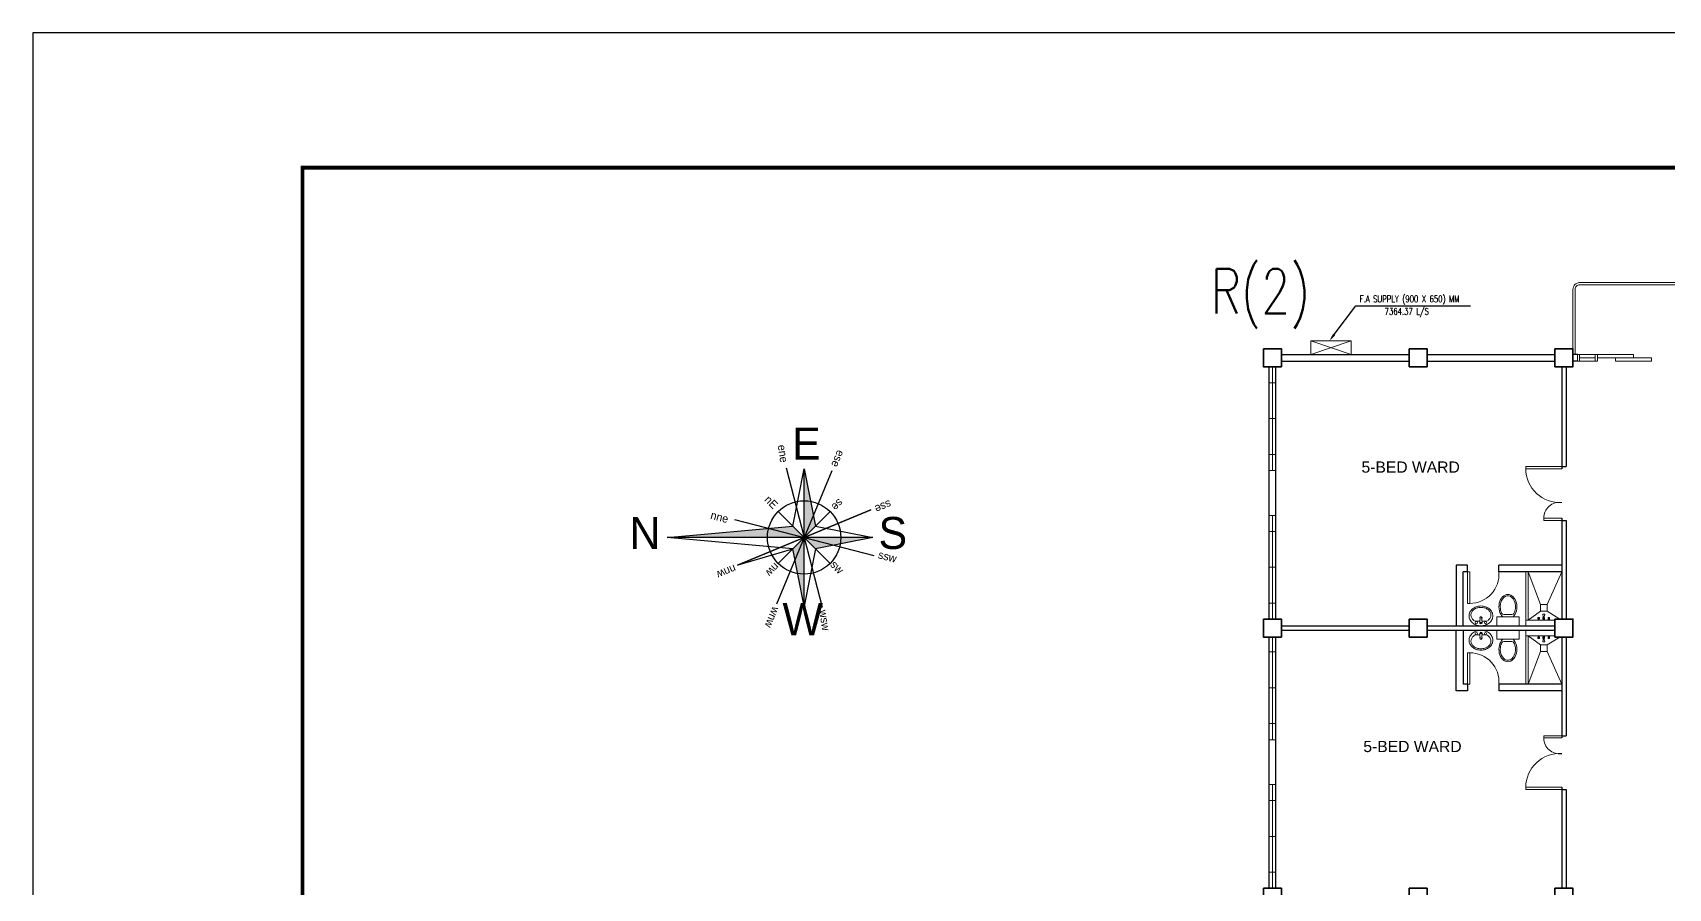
# Model space of a CAD drawing. Header units: millimetres. Extents: x -116 to 421, y 1 to 342.
# Drawn here: x 202.03 to 238.5, y 137.91 to 156.98 of the extents above; entities that cross this region are included whole.
import ezdxf
from ezdxf import colors
from ezdxf.entities.mleader import LeaderData, LeaderLine
from ezdxf.math import Vec2, Vec3

# ---------------------------------------------------------------- set-up
doc = ezdxf.new("R2010")
doc.units = ezdxf.units.MM
doc.header["$MEASUREMENT"] = 0
doc.layers.add('ahu line', color=7, linetype='Continuous', lineweight=20)
for name, color, linetype in [('ducting label', 7, 'Continuous'), ('label', 7, 'Continuous'), ('PATHS', 7, 'Continuous'), ('template', 7, 'Continuous')]:
    doc.layers.add(name, color=color, linetype=linetype)
doc.styles.add('Arch-Dim', font='simplex.shx', dxfattribs={"width": 0.75})
doc.styles.get("Standard").update_dxf_attribs({"font": 'arial.ttf'})
doc.styles.add('SWISSLT175', font='swissl.ttf', dxfattribs={"height": 0.175})

# ---------------------------------------------------------------- blocks, each defined once
blk = doc.blocks.new('A$C4B4E3A78')
at = {"layer": 'PATHS'}
h = blk.add_hatch(color=7, dxfattribs=at)
h.paths.add_polyline_path([(0, 0.334, -0.044061), (0.059, 0.329), (0, 0.626)])
h.paths.add_polyline_path([(0, 0), (0.103, 0.103), (0.059, 0.329, 0.044061), (0, 0.334)])
h.paths.add_polyline_path([(0.334, 0, -0.044061), (0.329, -0.059), (0.626, 0)])
h.paths.add_polyline_path([(0, 0), (0.103, -0.103), (0.329, -0.059, 0.044061), (0.334, 0)])
h.paths.add_polyline_path([(0, -0.334, -0.044061), (-0.059, -0.329), (0, -0.626)])
h.paths.add_polyline_path([(0, 0), (-0.103, -0.103), (-0.059, -0.329, 0.044061), (0, -0.334)])
h.paths.add_polyline_path([(-0.334, 0, -0.063049), (-0.324, 0.083), (-1.249, 0)])
h.paths.add_polyline_path([(-0.324, 0.083, 0.063049), (-0.334, 0), (0, 0), (-0.103, 0.103)])
at = {"layer": 'PATHS', "color": 7}
for p, q in [((0.251, 0.606), (-0.251, -0.606)), ((-0.165, 0.635), (0.165, -0.635)), ((-0.103, 0.103), (0, 0.626)), ((0, -0.626), (0, 0.626)), ((0, 0.626), (0.103, 0.103)), ((-0.635, 0.165), (0.635, -0.165)), ((0.606, 0.251), (-0.606, -0.251)), ((-0.606, -0.251), (0.606, 0.251)), ((0, 0), (-0.236, 0.236)), ((0, 0), (0.236, 0.236)), ((-1.249, 0), (-0.103, 0.103)), ((0.103, 0.103), (0.626, 0)), ((0.626, 0), (-1.249, 0)), ((-0.103, -0.103), (-1.249, 0)), ((-0.6, -0.249), (-0.103, -0.103)), ((0, 0), (-0.236, -0.236)), ((0, -0.626), (-0.103, -0.103)), ((0, 0), (0.236, -0.236)), ((0.103, -0.103), (0, -0.626)), ((0.626, 0), (0.103, -0.103))]:
    blk.add_line(p, q, dxfattribs=at)
blk.add_circle((0, 0), 0.334, dxfattribs=at)
at = {"layer": 'PATHS', "color": 7, "char_height": 0.2916, "width": 0.60625, "attachment_point": 1}
for s, insert in [('{\\fAlgerian|b0|i0|c0|p82;E}', (-0.11, 1.001)), ('{\\fAlgerian|b0|i0|c0|p82;N}', (-1.591, 0.187)), ('{\\fAlgerian|b0|i0|c0|p82;S}', (0.678, 0.187)), ('{\\fAlgerian|b0|i0|c0|p82;W}', (-0.197, -0.598))]:
    blk.add_mtext(s, dxfattribs=dict(at, insert=insert))
at = {"layer": 'PATHS', "color": 7, "char_height": 0.0729, "width": 0.15156}
for s, insert, attachment_point, rotation in [('{\\fAlgerian|b0|i0|c0|p82;ene}', (-0.242, 0.839), 7, 278.5552), ('{\\fAlgerian|b0|i0|c0|p82;ese}', (0.372, 0.775), 1, 247.5), ('{\\fAlgerian|b0|i0|c0|p82;nE}', (-0.315, 0.39), 1, 315), ('{\\fAlgerian|b0|i0|c0|p82;se}', (0.367, 0.307), 1, 225), ('{\\fAlgerian|b0|i0|c0|p82;sse}', (0.804, 0.276), 1, 202.5), ('{\\fAlgerian|b0|i0|c0|p82;nne}', (-0.84, 0.242), 1, 345.4238), ('{\\fAlgerian|b0|i0|c0|p82;ssw}', (0.687, -0.117), 1, 345.4238), ('{\\fAlgerian|b0|i0|c0|p82;nnw}', (-0.611, -0.311), 1, 202.5), ('{\\fAlgerian|b0|i0|c0|p82;nw}', (-0.217, -0.276), 1, 225), ('{\\fAlgerian|b0|i0|c0|p82;sw}', (0.284, -0.202), 1, 315), ('{\\fAlgerian|b0|i0|c0|p82;wnw}', (-0.219, -0.651), 1, 247.5), ('{\\fAlgerian|b0|i0|c0|p82;wsw}', (0.136, -0.665), 7, 278.5552)]:
    blk.add_mtext(s, dxfattribs=dict(at, insert=insert, attachment_point=attachment_point, rotation=rotation))

msp = doc.modelspace()

# ---------------------------------------------------------------- linework, layer by layer
at = {"color": 8, "lineweight": 25}
for p, q in [((229.875, 149.811), (232.725, 149.811)), ((229.875, 149.661), (232.725, 149.661)), ((233.125, 149.811), (235.975, 149.811)), ((233.125, 149.661), (235.975, 149.661)), ((236.475, 149.811), (236.375, 149.811)), ((236.475, 149.661), (236.375, 149.661)), ((229.6, 143.911), (229.6, 149.536)), ((229.75, 143.911), (229.75, 149.536)), ((236.125, 149.536), (236.125, 147.261)), ((236.225, 149.536), (236.225, 147.311)), ((236.125, 147.311), (236.225, 147.311)), ((236.125, 146.161), (236.125, 143.911)), ((236.125, 146.111), (236.225, 146.111)), ((236.225, 146.111), (236.225, 143.911)), ((233.775, 145.111), (233.775, 143.761)), ((229.875, 143.761), (232.725, 143.761)), ((233.125, 143.761), (235.975, 143.761)), ((229.6, 137.911), (229.6, 143.511)), ((229.75, 137.911), (229.75, 143.511)), ((229.875, 143.661), (232.725, 143.661)), ((233.125, 143.661), (235.975, 143.661)), ((233.775, 142.311), (233.775, 143.661)), ((236.125, 143.511), (236.125, 141.261)), ((236.225, 143.511), (236.225, 141.311)), ((234.725, 142.461), (234.725, 142.311)), ((236.125, 141.311), (236.225, 141.311)), ((236.125, 140.161), (236.125, 137.911)), ((236.125, 140.111), (236.225, 140.111)), ((236.225, 140.111), (236.225, 137.911))]:
    msp.add_line(p, q, dxfattribs=at)
at = {"color": 8, "lineweight": 13}
for p, q in [((236.875, 149.811), (236.525, 149.811)), ((236.525, 149.736), (236.875, 149.736)), ((236.875, 149.661), (236.525, 149.661))]:
    msp.add_line(p, q, dxfattribs=at)
at = {"color": 8, "lineweight": 9}
for p, q in [((229.6, 147.223), (229.6, 149.536)), ((229.6, 148.38), (229.6, 149.18)), ((229.6, 149.18), (229.75, 149.18)), ((229.675, 149.536), (229.675, 147.223)), ((229.75, 149.18), (229.75, 147.58)), ((229.6, 148.38), (229.75, 148.38)), ((229.75, 147.58), (229.6, 147.58)), ((229.6, 146.723), (229.6, 147.223)), ((229.6, 147.223), (229.75, 147.223)), ((229.6, 146.723), (229.6, 146.223)), ((229.6, 146.223), (229.75, 146.223)), ((229.6, 143.911), (229.6, 146.223)), ((229.675, 146.223), (229.675, 143.911)), ((229.6, 145.067), (229.6, 145.867)), ((229.6, 145.867), (229.75, 145.867)), ((229.75, 145.867), (229.75, 144.267)), ((229.6, 145.067), (229.75, 145.067)), ((229.75, 144.267), (229.6, 144.267)), ((229.6, 143.911), (229.75, 143.911)), ((233.925, 143.761), (235.875, 143.761)), ((234.31, 143.959), (234.297, 143.837)), ((234.339, 143.959), (234.353, 143.837)), ((234.349, 143.863), (234.451, 143.863)), ((234.675, 143.961), (234.675, 143.761)), ((235.175, 143.961), (234.675, 143.961)), ((234.675, 143.761), (235.175, 143.761)), ((235.015, 144.011), (234.834, 144.011)), ((235.175, 143.761), (235.175, 143.961)), ((235.975, 143.886), (235.325, 143.886)), ((235.594, 143.887), (235.598, 143.893)), ((235.594, 143.887), (235.594, 143.886)), ((235.628, 143.887), (235.594, 143.887)), ((235.628, 143.886), (235.594, 143.886)), ((235.598, 143.943), (235.595, 143.941)), ((235.595, 143.941), (235.595, 143.919)), ((235.628, 143.941), (235.595, 143.941)), ((235.595, 143.919), (235.597, 143.915)), ((235.597, 143.913), (235.597, 143.907)), ((235.625, 143.907), (235.597, 143.907)), ((235.597, 143.907), (235.598, 143.905)), ((235.598, 143.944), (235.598, 143.943)), ((235.624, 143.944), (235.598, 143.944)), ((235.624, 143.943), (235.598, 143.943)), ((235.598, 143.932), (235.598, 143.92)), ((235.598, 143.919), (235.605, 143.919)), ((235.624, 143.905), (235.598, 143.905)), ((235.625, 143.893), (235.598, 143.893)), ((235.6, 143.893), (235.6, 143.905)), ((235.605, 143.932), (235.605, 143.92)), ((235.617, 143.932), (235.617, 143.92)), ((235.624, 143.919), (235.617, 143.919)), ((235.623, 143.893), (235.623, 143.905)), ((235.624, 143.944), (235.624, 143.943)), ((235.624, 143.943), (235.628, 143.941)), ((235.624, 143.932), (235.624, 143.92)), ((235.625, 143.907), (235.624, 143.905)), ((235.625, 143.913), (235.625, 143.907)), ((235.628, 143.887), (235.625, 143.893)), ((235.628, 143.919), (235.626, 143.915)), ((235.628, 143.941), (235.628, 143.919)), ((235.628, 143.887), (235.628, 143.886)), ((235.696, 143.886), (235.707, 143.892)), ((235.754, 143.886), (235.696, 143.886)), ((235.713, 143.971), (235.704, 144.013)), ((235.705, 144.018), (235.744, 144.018)), ((235.707, 143.901), (235.742, 143.901)), ((235.707, 143.892), (235.707, 143.901)), ((235.707, 143.892), (235.742, 143.892)), ((235.742, 143.892), (235.707, 143.892)), ((235.712, 143.943), (235.708, 143.941)), ((235.717, 143.941), (235.708, 143.941)), ((235.708, 143.941), (235.708, 143.919)), ((235.708, 143.919), (235.71, 143.915)), ((235.711, 143.913), (235.711, 143.907)), ((235.717, 143.907), (235.711, 143.907)), ((235.711, 143.907), (235.712, 143.905)), ((235.717, 143.944), (235.712, 143.944)), ((235.712, 143.944), (235.712, 143.943)), ((235.717, 143.943), (235.712, 143.943)), ((235.712, 143.932), (235.712, 143.92)), ((235.712, 143.919), (235.717, 143.919)), ((235.717, 143.905), (235.712, 143.905)), ((235.737, 143.971), (235.713, 143.971)), ((235.713, 143.971), (235.713, 143.964)), ((235.737, 143.971), (235.713, 143.971)), ((235.713, 143.964), (235.737, 143.964)), ((235.713, 143.901), (235.713, 143.905)), ((235.717, 143.901), (235.717, 143.964)), ((235.732, 143.901), (235.717, 143.901)), ((235.732, 143.964), (235.732, 143.901)), ((235.738, 143.944), (235.732, 143.944)), ((235.738, 143.943), (235.732, 143.943)), ((235.741, 143.941), (235.732, 143.941)), ((235.738, 143.919), (235.732, 143.919)), ((235.739, 143.907), (235.732, 143.907)), ((235.738, 143.905), (235.732, 143.905)), ((235.736, 143.901), (235.736, 143.905)), ((235.737, 143.971), (235.746, 144.013)), ((235.737, 143.964), (235.737, 143.971)), ((235.738, 143.944), (235.738, 143.943)), ((235.738, 143.943), (235.741, 143.941)), ((235.738, 143.932), (235.738, 143.92)), ((235.739, 143.907), (235.738, 143.905)), ((235.741, 143.919), (235.739, 143.915)), ((235.739, 143.913), (235.739, 143.907)), ((235.741, 143.941), (235.741, 143.919)), ((235.742, 143.901), (235.742, 143.892)), ((235.742, 143.892), (235.754, 143.886)), ((235.821, 143.887), (235.825, 143.893)), ((235.856, 143.887), (235.821, 143.887)), ((235.821, 143.887), (235.821, 143.886)), ((235.856, 143.886), (235.821, 143.886)), ((235.825, 143.943), (235.822, 143.941)), ((235.855, 143.941), (235.822, 143.941)), ((235.822, 143.941), (235.822, 143.919)), ((235.822, 143.919), (235.824, 143.915)), ((235.824, 143.913), (235.824, 143.907)), ((235.824, 143.907), (235.825, 143.905)), ((235.852, 143.907), (235.824, 143.907)), ((235.852, 143.944), (235.825, 143.944)), ((235.825, 143.944), (235.825, 143.943)), ((235.852, 143.943), (235.825, 143.943)), ((235.825, 143.932), (235.825, 143.92)), ((235.825, 143.919), (235.833, 143.919)), ((235.852, 143.905), (235.825, 143.905)), ((235.852, 143.893), (235.825, 143.893)), ((235.827, 143.893), (235.827, 143.905)), ((235.832, 143.932), (235.832, 143.92)), ((235.852, 143.919), (235.844, 143.919)), ((235.845, 143.932), (235.845, 143.92)), ((235.85, 143.893), (235.85, 143.905)), ((235.852, 143.944), (235.852, 143.943)), ((235.852, 143.943), (235.855, 143.941)), ((235.852, 143.932), (235.852, 143.92)), ((235.852, 143.913), (235.852, 143.907)), ((235.852, 143.907), (235.852, 143.905)), ((235.856, 143.887), (235.852, 143.893)), ((235.855, 143.919), (235.853, 143.915)), ((235.855, 143.941), (235.855, 143.919)), ((235.856, 143.887), (235.856, 143.886)), ((229.6, 141.223), (229.6, 143.511)), ((229.675, 143.511), (229.675, 141.223)), ((233.925, 143.661), (235.875, 143.661)), ((234.31, 143.463), (234.297, 143.585)), ((234.339, 143.463), (234.353, 143.585)), ((234.675, 143.461), (234.675, 143.661)), ((234.675, 143.661), (235.175, 143.661)), ((235.175, 143.461), (234.675, 143.461)), ((235.015, 143.411), (234.834, 143.411)), ((235.175, 143.661), (235.175, 143.461)), ((235.975, 143.536), (235.325, 143.536)), ((235.594, 143.535), (235.594, 143.536)), ((235.628, 143.536), (235.594, 143.536)), ((235.594, 143.535), (235.598, 143.528)), ((235.628, 143.535), (235.594, 143.535)), ((235.595, 143.502), (235.597, 143.507)), ((235.595, 143.48), (235.595, 143.502)), ((235.598, 143.479), (235.595, 143.48)), ((235.628, 143.48), (235.595, 143.48)), ((235.597, 143.514), (235.598, 143.516)), ((235.597, 143.508), (235.597, 143.514)), ((235.625, 143.514), (235.597, 143.514)), ((235.625, 143.528), (235.598, 143.528)), ((235.624, 143.516), (235.598, 143.516)), ((235.598, 143.502), (235.605, 143.502)), ((235.598, 143.489), (235.598, 143.501)), ((235.598, 143.477), (235.598, 143.479)), ((235.624, 143.479), (235.598, 143.479)), ((235.624, 143.477), (235.598, 143.477)), ((235.6, 143.528), (235.6, 143.516)), ((235.605, 143.489), (235.605, 143.501)), ((235.624, 143.502), (235.617, 143.502)), ((235.617, 143.489), (235.617, 143.501)), ((235.623, 143.528), (235.623, 143.516)), ((235.625, 143.514), (235.624, 143.516)), ((235.624, 143.489), (235.624, 143.501)), ((235.624, 143.479), (235.628, 143.48)), ((235.624, 143.477), (235.624, 143.479)), ((235.628, 143.535), (235.625, 143.528)), ((235.625, 143.508), (235.625, 143.514)), ((235.628, 143.502), (235.626, 143.507)), ((235.628, 143.535), (235.628, 143.536)), ((235.628, 143.48), (235.628, 143.502)), ((235.696, 143.536), (235.707, 143.53)), ((235.754, 143.536), (235.696, 143.536)), ((235.713, 143.45), (235.704, 143.408)), ((235.705, 143.404), (235.744, 143.404)), ((235.707, 143.53), (235.742, 143.53)), ((235.742, 143.53), (235.707, 143.53)), ((235.707, 143.53), (235.707, 143.52)), ((235.707, 143.52), (235.742, 143.52)), ((235.708, 143.502), (235.71, 143.507)), ((235.708, 143.48), (235.708, 143.502)), ((235.717, 143.48), (235.708, 143.48)), ((235.712, 143.479), (235.708, 143.48)), ((235.711, 143.514), (235.712, 143.516)), ((235.717, 143.514), (235.711, 143.514)), ((235.711, 143.508), (235.711, 143.514)), ((235.717, 143.516), (235.712, 143.516)), ((235.712, 143.502), (235.717, 143.502)), ((235.712, 143.489), (235.712, 143.501)), ((235.717, 143.479), (235.712, 143.479)), ((235.712, 143.477), (235.712, 143.479)), ((235.717, 143.477), (235.712, 143.477)), ((235.713, 143.52), (235.713, 143.516)), ((235.713, 143.45), (235.713, 143.458)), ((235.713, 143.458), (235.737, 143.458)), ((235.737, 143.45), (235.713, 143.45)), ((235.737, 143.45), (235.713, 143.45)), ((235.717, 143.52), (235.717, 143.458)), ((235.732, 143.52), (235.717, 143.52)), ((235.732, 143.458), (235.732, 143.52)), ((235.738, 143.516), (235.732, 143.516)), ((235.739, 143.514), (235.732, 143.514)), ((235.738, 143.502), (235.732, 143.502)), ((235.741, 143.48), (235.732, 143.48)), ((235.738, 143.479), (235.732, 143.479)), ((235.738, 143.477), (235.732, 143.477)), ((235.736, 143.52), (235.736, 143.516)), ((235.737, 143.458), (235.737, 143.45)), ((235.737, 143.45), (235.746, 143.408)), ((235.739, 143.514), (235.738, 143.516)), ((235.738, 143.489), (235.738, 143.501)), ((235.738, 143.479), (235.741, 143.48)), ((235.738, 143.477), (235.738, 143.479)), ((235.739, 143.508), (235.739, 143.514)), ((235.741, 143.502), (235.739, 143.507)), ((235.741, 143.48), (235.741, 143.502)), ((235.742, 143.53), (235.754, 143.536)), ((235.742, 143.52), (235.742, 143.53)), ((235.856, 143.536), (235.821, 143.536)), ((235.821, 143.535), (235.821, 143.536)), ((235.856, 143.535), (235.821, 143.535)), ((235.821, 143.535), (235.825, 143.528)), ((235.822, 143.502), (235.824, 143.507)), ((235.822, 143.48), (235.822, 143.502)), ((235.855, 143.48), (235.822, 143.48)), ((235.825, 143.479), (235.822, 143.48)), ((235.824, 143.514), (235.825, 143.516)), ((235.852, 143.514), (235.824, 143.514)), ((235.824, 143.508), (235.824, 143.514)), ((235.852, 143.528), (235.825, 143.528)), ((235.852, 143.516), (235.825, 143.516)), ((235.825, 143.502), (235.833, 143.502)), ((235.825, 143.489), (235.825, 143.501)), ((235.852, 143.479), (235.825, 143.479)), ((235.825, 143.477), (235.825, 143.479)), ((235.852, 143.477), (235.825, 143.477)), ((235.827, 143.528), (235.827, 143.516)), ((235.832, 143.489), (235.832, 143.501)), ((235.852, 143.502), (235.844, 143.502)), ((235.845, 143.489), (235.845, 143.501)), ((235.85, 143.528), (235.85, 143.516)), ((235.856, 143.535), (235.852, 143.528)), ((235.852, 143.514), (235.852, 143.516)), ((235.852, 143.508), (235.852, 143.514)), ((235.852, 143.489), (235.852, 143.501)), ((235.852, 143.479), (235.855, 143.48)), ((235.852, 143.477), (235.852, 143.479)), ((235.855, 143.502), (235.853, 143.507)), ((235.855, 143.48), (235.855, 143.502)), ((235.856, 143.535), (235.856, 143.536)), ((229.6, 142.38), (229.6, 143.18)), ((229.6, 143.18), (229.75, 143.18)), ((229.75, 143.18), (229.75, 141.58)), ((229.6, 142.38), (229.75, 142.38)), ((229.75, 141.58), (229.6, 141.58)), ((229.6, 141.223), (229.75, 141.223)), ((229.6, 140.223), (229.75, 140.223)), ((229.6, 137.911), (229.6, 140.223)), ((229.675, 140.223), (229.675, 137.911)), ((229.6, 139.067), (229.6, 139.867)), ((229.6, 139.867), (229.75, 139.867)), ((229.75, 139.867), (229.75, 138.267)), ((229.6, 139.067), (229.75, 139.067)), ((229.75, 138.267), (229.6, 138.267)), ((229.6, 137.911), (229.75, 137.911))]:
    msp.add_line(p, q, dxfattribs=at)
at = {"color": 8, "lineweight": 25, "ltscale": 0.3}
for p, q in [((234.025, 145.111), (233.775, 145.111)), ((234.025, 144.961), (233.925, 144.961)), ((233.925, 143.761), (233.925, 144.961)), ((234.025, 144.961), (234.025, 145.111)), ((236.125, 145.111), (234.725, 145.111)), ((234.725, 144.961), (234.725, 145.111)), ((236.125, 144.961), (234.725, 144.961)), ((233.925, 143.661), (233.925, 142.461)), ((234.025, 142.311), (233.775, 142.311)), ((234.025, 142.461), (233.925, 142.461)), ((234.025, 142.461), (234.025, 142.311)), ((236.125, 142.461), (234.725, 142.461)), ((236.125, 142.311), (234.725, 142.311))]:
    msp.add_line(p, q, dxfattribs=at)
at = {"color": 8, "lineweight": 9, "ltscale": 0.3}
for p, q in [((235.65, 144.236), (235.375, 144.961)), ((235.8, 144.236), (236.125, 144.961)), ((235.65, 144.086), (235.375, 143.886)), ((235.8, 144.086), (236.084, 143.911)), ((235.65, 143.336), (235.375, 143.536)), ((235.8, 143.336), (236.084, 143.511)), ((235.65, 143.186), (235.375, 142.461)), ((235.8, 143.186), (236.125, 142.461))]:
    msp.add_line(p, q, dxfattribs=at)
at = {"color": 8, "lineweight": 9, "transparency": 33554687}
for points in [[(236.375, 149.811), (236.375, 151.261, -0.414214), (236.525, 151.411), (239.325, 151.411, -0.414214), (239.475, 151.261), (239.475, 149.936), (239.475, 150.586)], [(236.425, 149.811), (236.425, 151.261, -0.414214), (236.525, 151.361), (239.325, 151.361, -0.414214), (239.425, 151.261), (239.425, 150.606)]]:
    msp.add_lwpolyline(points, format="xyb", dxfattribs=at)
at = {"color": 8, "lineweight": 35}
for points in [[(229.475, 149.936), (229.875, 149.936), (229.875, 149.536), (229.475, 149.536)], [(232.725, 149.936), (233.125, 149.936), (233.125, 149.536), (232.725, 149.536)], [(235.975, 149.936), (236.375, 149.936), (236.375, 149.536), (235.975, 149.536)], [(229.475, 143.911), (229.875, 143.911), (229.875, 143.511), (229.475, 143.511)], [(232.725, 143.911), (233.125, 143.911), (233.125, 143.511), (232.725, 143.511)], [(235.975, 143.911), (236.375, 143.911), (236.375, 143.511), (235.975, 143.511)], [(229.475, 137.911), (229.875, 137.911), (229.875, 137.511), (229.475, 137.511)], [(232.725, 137.911), (233.125, 137.911), (233.125, 137.511), (232.725, 137.511)], [(235.975, 137.911), (236.375, 137.911), (236.375, 137.511), (235.975, 137.511)]]:
    msp.add_lwpolyline(points, close=True, dxfattribs=at)
at = {"color": 8, "lineweight": 13}
for points in [[(236.525, 149.811), (236.525, 149.661), (236.475, 149.661), (236.475, 149.811)], [(236.925, 149.811), (236.925, 149.661), (236.875, 149.661), (236.875, 149.811)], [(236.925, 149.811), (237.725, 149.811), (237.725, 149.736), (236.925, 149.736)], [(237.325, 149.736), (238.125, 149.736), (238.125, 149.661), (237.325, 149.661)]]:
    msp.add_lwpolyline(points, close=True, dxfattribs=at)
at = {"color": 8, "lineweight": 9}
for points in [[(229.6, 149.536), (229.75, 149.536), (229.75, 147.223), (229.6, 147.223)], [(229.6, 146.223), (229.75, 146.223), (229.75, 143.911), (229.6, 143.911)], [(229.6, 143.511), (229.75, 143.511), (229.75, 141.223), (229.6, 141.223)], [(229.6, 140.223), (229.75, 140.223), (229.75, 137.911), (229.6, 137.911)]]:
    msp.add_lwpolyline(points, close=True, dxfattribs=at)
at = {"color": 8, "lineweight": 13, "ltscale": 0.03}
for points in [[(236.125, 147.261), (236.125, 147.311), (235.325, 147.311), (235.325, 147.261)], [(236.125, 146.111), (236.125, 146.161), (235.725, 146.161), (235.725, 146.111)], [(234.025, 144.961), (234.075, 144.961), (234.075, 144.261), (234.025, 144.261)], [(234.025, 142.461), (234.075, 142.461), (234.075, 143.161), (234.025, 143.161)], [(236.125, 141.311), (236.125, 141.261), (235.725, 141.261), (235.725, 141.311)], [(236.125, 140.161), (236.125, 140.111), (235.325, 140.111), (235.325, 140.161)]]:
    msp.add_lwpolyline(points, close=True, dxfattribs=at)
at = {"color": 8, "lineweight": 9, "ltscale": 0.3}
for points in [[(235.375, 143.886), (235.375, 144.961), (235.325, 144.961), (235.325, 143.761), (235.325, 143.761)], [(235.375, 143.536), (235.375, 142.461), (235.325, 142.461), (235.325, 143.661), (235.325, 143.661)]]:
    msp.add_lwpolyline(points, dxfattribs=at)
at = {"color": 8, "lineweight": 9}
for points in [[(234.59, 143.982, 0.11576), (234.57, 144.064, 0.104047), (234.512, 144.138, 0.090875), (234.428, 144.185, 0.083344), (234.325, 144.203, 0.083344), (234.221, 144.185, 0.090875), (234.137, 144.138, 0.104047), (234.079, 144.064, 0.11576), (234.06, 143.982, 0.11576), (234.079, 143.899, 0.104047), (234.137, 143.826, 0.090875), (234.221, 143.778, 0.083344), (234.325, 143.761, 0.083344), (234.428, 143.778, 0.090875), (234.512, 143.826, 0.104047), (234.57, 143.899, 0.11576)], [(234.59, 143.44, -0.11576), (234.57, 143.357, -0.104047), (234.512, 143.284, -0.090875), (234.428, 143.236, -0.083344), (234.325, 143.219, -0.083344), (234.221, 143.236, -0.090875), (234.137, 143.284, -0.104047), (234.079, 143.357, -0.11576), (234.06, 143.44, -0.11576), (234.079, 143.522, -0.104047), (234.137, 143.596, -0.090875), (234.221, 143.643, -0.083344), (234.325, 143.661, -0.083344), (234.428, 143.643, -0.090875), (234.512, 143.596, -0.104047), (234.57, 143.522, -0.11576)]]:
    msp.add_lwpolyline(points, format="xyb", close=True, dxfattribs=at)
for points in [[(234.547, 144.003, 0.124838), (234.531, 144.065, 0.105788), (234.482, 144.123, 0.086697), (234.412, 144.159, 0.076776), (234.325, 144.173, 0.076776), (234.237, 144.159, 0.086697), (234.167, 144.123, 0.105788), (234.118, 144.065, 0.124838), (234.102, 144.003, 0.124838), (234.118, 143.94, 0.105788), (234.167, 143.883, 0.040067), (234.198, 143.863), (234.3, 143.863, 0.040067)], [(234.547, 143.419, -0.124838), (234.531, 143.356, -0.105788), (234.482, 143.299, -0.086697), (234.412, 143.262, -0.076776), (234.325, 143.249, -0.076776), (234.237, 143.262, -0.086697), (234.167, 143.299, -0.105788), (234.118, 143.356, -0.124838), (234.102, 143.419, -0.124838), (234.118, 143.481, -0.105788), (234.167, 143.539, -0.040067), (234.198, 143.559), (234.3, 143.559, -0.040067)], [(234.349, 143.559), (234.451, 143.559, -0.040067), (234.482, 143.539, -0.105788), (234.531, 143.481, -0.124838), (234.547, 143.419, -0.124838)]]:
    msp.add_lwpolyline(points, format="xyb", dxfattribs=at)
at = {"color": 8, "lineweight": 9, "ltscale": 0.03}
for points in [[(235.65, 144.086), (235.8, 144.086), (235.8, 144.236), (235.65, 144.236)], [(235.65, 143.336), (235.8, 143.336), (235.8, 143.186), (235.65, 143.186)]]:
    msp.add_lwpolyline(points, close=True, dxfattribs=at)
at = {"color": 8, "lineweight": 9}
for centre, radius in [((234.223, 143.834), 0.0255), ((234.325, 143.827), 0.0095), ((234.426, 143.834), 0.0255), ((234.223, 143.588), 0.0255), ((234.325, 143.594), 0.0095), ((234.426, 143.588), 0.0255)]:
    msp.add_circle(centre, radius, dxfattribs=at)
at = {"color": 8, "lineweight": 13, "ltscale": 0.03}
for centre, radius, start, end in [((236.076, 147.261), 0.752, 180, 273.6952), ((236.078, 146.161), 0.353, 82.3719, 180), ((234.075, 144.913), 0.652, 270, 4.2422), ((234.075, 142.509), 0.652, 355.7578, 90), ((236.078, 141.261), 0.353, 180, 277.6281), ((236.076, 140.161), 0.752, 86.3048, 180)]:
    msp.add_arc(centre, radius, start, end, dxfattribs=at)
at = {"color": 8, "lineweight": 9}
for centre, radius, start, end in [((234.325, 143.834), 0.028, 173.7545, 6.2455), ((234.325, 143.936), 0.025, 126.3068, 221.2022), ((234.325, 143.865), 0.0948, 81.2026, 98.7974), ((234.325, 143.936), 0.025, 71.3793, 108.6207), ((234.325, 143.936), 0.025, 318.7978, 53.6932), ((234.344, 144.064), 0.228, 298.2037, 307.3815), ((234.372, 144.027), 0.181, 307.3815, 331.5364), ((234.416, 144.003), 0.131, 331.5364, 0), ((234.834, 144.061), 0.05, 208.0084, 270), ((235.015, 144.061), 0.05, 270, 331.8499), ((234.325, 143.588), 0.028, 353.7545, 186.2455), ((234.325, 143.486), 0.025, 138.7978, 233.6932), ((234.325, 143.557), 0.0948, 261.2026, 278.7974), ((234.325, 143.486), 0.025, 251.3793, 288.6207), ((234.325, 143.486), 0.025, 306.3068, 41.2022), ((234.834, 143.361), 0.05, 90, 151.9916), ((235.015, 143.361), 0.05, 28.1501, 90)]:
    msp.add_arc(centre, radius, start, end, dxfattribs=at)
for centre, major_axis, ratio, start_param, end_param in [((234.925, 144.186), (0, -0.275), 0.727273, 0.612555, 5.670631), ((235.585, 143.931), (0.00896, 0.00896), 1, 5.560378, 6.271464), ((235.583, 143.926), (-0.0118, 0.0118), 1, 3.273911, 3.406137), ((235.594, 143.92), (0.00268, 0.00268), 1, 4.870036, 5.497675), ((235.593, 143.913), (0.00268, 0.00268), 1, 5.497675, 5.991616), ((235.616, 143.932), (0.00738, 0.00738), 1, 1.497691, 2.282489), ((235.609, 143.92), (-0.00268, 0.00268), 1, 0.785286, 1.412925), ((235.616, 143.925), (0.00887, 0.00887), 1, 2.983721, 3.344735), ((235.611, 143.937), (-0.00268, 0.00268), 1, -1.497915, -0.073106), ((235.611, 143.918), (-0.00268, 0.00268), 1, 1.773938, 2.938226), ((235.606, 143.925), (0.00887, 0.00887), 1, 4.509022, 4.870036), ((235.607, 143.932), (-0.00738, 0.00738), 1, 4.000472, 4.78527), ((235.613, 143.92), (-0.00268, 0.00268), 1, 3.299239, 3.926878), ((235.637, 143.931), (-0.00896, 0.00896), 1, 0.011497, 0.722582), ((235.628, 143.92), (0.00268, 0.00268), 1, 2.356082, 2.983721), ((235.639, 143.926), (-0.0118, 0.0118), 1, 1.306028, 1.438253), ((235.629, 143.913), (0.00268, 0.00268), 1, 1.862141, 2.356082), ((235.708, 144.014), (0.00268, 0.00268), 1, 1.354119, 2.724181), ((235.699, 143.931), (-0.00896, 0.00896), 1, 3.989582, 4.700667), ((235.697, 143.926), (0.0118, 0.0118), 1, 4.844707, 4.976933), ((235.707, 143.913), (-0.00268, 0.00268), 1, 3.926878, 4.42082), ((235.708, 143.92), (-0.00268, 0.00268), 1, 3.299239, 3.926878), ((235.751, 143.931), (-0.00896, 0.00896), 1, 0.011497, 0.722582), ((235.742, 143.92), (-0.00268, 0.00268), 1, 0.785286, 1.412925), ((235.753, 143.926), (0.0118, 0.0118), 1, 2.876824, 3.009049), ((235.743, 143.913), (-0.00268, 0.00268), 1, 0.291344, 0.785286), ((235.813, 143.931), (0.00896, 0.00896), 1, 5.560378, 6.271464), ((235.81, 143.926), (-0.0118, 0.0118), 1, 3.273911, 3.406137), ((235.821, 143.913), (0.00268, 0.00268), 1, 5.497675, 5.991616), ((235.822, 143.92), (0.00268, 0.00268), 1, 4.870036, 5.497675), ((235.843, 143.932), (0.00738, 0.00738), 1, 1.497691, 2.282489), ((235.836, 143.92), (-0.00268, 0.00268), 1, 0.785286, 1.412925), ((235.843, 143.925), (0.00887, 0.00887), 1, 2.983721, 3.344735), ((235.838, 143.937), (-0.00268, 0.00268), 1, -1.497915, -0.073106), ((235.838, 143.918), (-0.00268, 0.00268), 1, 1.773938, 2.938226), ((235.834, 143.932), (-0.00738, 0.00738), 1, 4.000472, 4.78527), ((235.834, 143.925), (0.00887, 0.00887), 1, 4.509022, 4.870036), ((235.841, 143.92), (-0.00268, 0.00268), 1, 3.299239, 3.926878), ((235.864, 143.931), (-0.00896, 0.00896), 1, 0.011497, 0.722582), ((235.855, 143.92), (0.00268, 0.00268), 1, 2.356082, 2.983721), ((235.867, 143.926), (0.0118, 0.0118), 1, 2.876824, 3.009049), ((235.856, 143.913), (0.00268, 0.00268), 1, 1.862141, 2.356082), ((235.742, 143.407), (-0.00268, 0.00268), 1, 2.92514, 4.295202)]:
    msp.add_ellipse(centre, major_axis=major_axis, ratio=ratio, start_param=start_param, end_param=end_param, dxfattribs=at)
at = {"color": 8, "lineweight": 9, "extrusion": (-4.99074e-41, 2.88216e-41, -1)}
msp.add_ellipse((235.742, 144.014), major_axis=(0.00268, 0.00268), ratio=1, start_param=-0.216453, end_param=1.153609, dxfattribs=at)
at = {"color": 8, "lineweight": 9, "extrusion": (0, 0, -1)}
msp.add_ellipse((234.925, 143.236), major_axis=(0, 0.275), ratio=0.727273, start_param=0.612555, end_param=5.670631, dxfattribs=at)
at = {"color": 8, "lineweight": 9, "extrusion": (-4.99074e-41, -2.88216e-41, -1)}
for centre, major_axis, start_param, end_param in [((235.585, 143.49), (-0.00896, 0.00896), 2.418785, 3.129871), ((235.583, 143.495), (-0.0118, 0.0118), 1.703115, 1.83534), ((235.593, 143.508), (-0.00268, 0.00268), 2.356082, 2.850023), ((235.594, 143.501), (-0.00268, 0.00268), 1.728443, 2.356082), ((235.609, 143.501), (-0.00268, -0.00268), 0.785286, 1.412925), ((235.616, 143.49), (-0.00738, -0.00738), 6.21008, 6.994878), ((235.616, 143.496), (-0.00887, 0.00887), -0.157871, 0.203142), ((235.611, 143.503), (-0.00268, 0.00268), 0.203142, 1.36743), ((235.611, 143.485), (-0.00268, 0.00268), 3.214474, 4.639283), ((235.606, 143.496), (-0.00887, -0.00887), 2.938226, 3.299239), ((235.607, 143.49), (-0.00738, -0.00738), 4.000472, 4.78527), ((235.613, 143.501), (-0.00268, -0.00268), 3.299239, 3.926878), ((235.628, 143.501), (-0.00268, -0.00268), 0.785286, 1.412925), ((235.637, 143.49), (-0.00896, 0.00896), -1.559299, -0.848214), ((235.629, 143.508), (-0.00268, 0.00268), -1.279452, -0.785511), ((235.639, 143.495), (-0.0118, 0.0118), -0.264769, -0.132543), ((235.708, 143.407), (-0.00268, -0.00268), 6.066508, 7.43657), ((235.699, 143.49), (-0.00896, 0.00896), 2.418785, 3.129871), ((235.707, 143.508), (-0.00268, -0.00268), 3.926878, 4.42082), ((235.697, 143.495), (-0.0118, -0.0118), 3.273911, 3.406137), ((235.708, 143.501), (-0.00268, -0.00268), 3.299239, 3.926878), ((235.742, 143.501), (-0.00268, 0.00268), -0.785511, -0.157871), ((235.751, 143.49), (-0.00896, -0.00896), 0.011497, 0.722582), ((235.743, 143.508), (-0.00268, 0.00268), -1.279452, -0.785511), ((235.753, 143.495), (-0.0118, -0.0118), 1.306028, 1.438253), ((235.813, 143.49), (-0.00896, -0.00896), 3.989582, 4.700667), ((235.81, 143.495), (-0.0118, 0.0118), 1.703115, 1.83534), ((235.821, 143.508), (-0.00268, -0.00268), 3.926878, 4.42082), ((235.822, 143.501), (-0.00268, -0.00268), 3.299239, 3.926878), ((235.836, 143.501), (-0.00268, -0.00268), 0.785286, 1.412925), ((235.843, 143.49), (-0.00738, 0.00738), 4.639283, 5.424081), ((235.843, 143.496), (-0.00887, -0.00887), 1.412925, 1.773938), ((235.838, 143.504), (-0.00268, 0.00268), 0.203142, 1.36743), ((235.838, 143.485), (-0.00268, -0.00268), 4.78527, 6.21008), ((235.834, 143.496), (-0.00887, 0.00887), 1.36743, 1.728443), ((235.834, 143.49), (-0.00738, -0.00738), 4.000472, 4.78527), ((235.841, 143.501), (-0.00268, -0.00268), 3.299239, 3.926878), ((235.856, 143.508), (-0.00268, -0.00268), 0.291344, 0.785286), ((235.867, 143.495), (-0.0118, 0.0118), -0.264769, -0.132543), ((235.855, 143.501), (-0.00268, 0.00268), -0.785511, -0.157871), ((235.864, 143.49), (-0.00896, 0.00896), -1.559299, -0.848214)]:
    msp.add_ellipse(centre, major_axis=major_axis, ratio=1, start_param=start_param, end_param=end_param, dxfattribs=at)
at = {"color": 8, "lineweight": 9}
for points in [[(235.06, 144.037), (235.068, 144.054), (235.076, 144.072), (235.103, 144.163), (235.097, 144.25), (235.04, 144.382), (234.99, 144.423), (234.892, 144.436), (234.839, 144.41), (234.765, 144.299), (234.747, 144.216), (234.763, 144.102), (234.775, 144.067), (234.79, 144.037)], [(235.06, 143.384), (235.068, 143.368), (235.076, 143.35), (235.103, 143.259), (235.097, 143.172), (235.04, 143.04), (234.99, 142.999), (234.892, 142.985), (234.839, 143.011), (234.765, 143.122), (234.747, 143.206), (234.763, 143.32), (234.775, 143.355), (234.79, 143.384)]]:
    msp.add_open_spline(points, degree=3, knots=[0.937253, 0.937253, 0.937253, 0.937253, 1.185372, 1.185372, 2.113864, 2.113864, 3.042356, 3.042356, 3.970847, 3.970847, 4.899339, 4.899339, 5.346062, 5.346062, 5.346062, 5.346062], dxfattribs=at)
at = {"layer": 'ahu line'}
for p, q in [((230.528, 149.811), (230.528, 150.111)), ((230.528, 150.111), (231.428, 150.111)), ((230.528, 150.111), (231.428, 149.811)), ((231.428, 150.111), (230.528, 149.811)), ((231.428, 149.811), (231.428, 150.111)), ((230.528, 149.811), (231.428, 149.811))]:
    msp.add_line(p, q, dxfattribs=at)
at = {"layer": 'template'}
for p, q in [((301.306, 156.981), (202.03, 156.981)), ((202.03, 156.981), (202.03, 86.586))]:
    msp.add_line(p, q, dxfattribs=at)
at = {"layer": 'template', "linetype": 'Continuous', "const_width": 0.0853}
msp.add_lwpolyline([(208.046, 89.594), (298.297, 89.594), (298.297, 153.973), (208.046, 153.973)], close=True, dxfattribs=at)

# ---------------------------------------------------------------- block references
at = {"layer": 'PATHS', "linetype": 'Continuous', "xscale": 2.448166817373462, "yscale": 2.448166817373462, "zscale": 2.448166817373462}
msp.add_blockref('A$C4B4E3A78', (219.232, 145.73), dxfattribs=at)

# ---------------------------------------------------------------- texts
at = {"layer": 'ducting label', "color": 7, "linetype": 'Continuous', "lineweight": 25, "attachment_point": 1, "style": 'Arch-Dim'}
for s, width, insert, char_height in [('\\A1;R(2)', 2.18435, (228.299, 151.722), 1), ('\\A1;{\\C256;F.A SUPPLY (900 X 650) MM }', 3.45404, (231.621, 151.122), 0.15), ('\\A1;7364.37 L/S', 2.37344, (232.177, 150.844), 0.15)]:
    msp.add_mtext_dynamic_manual_height_columns(s, width=width, gutter_width=1.011, heights=[0], dxfattribs=dict(at, insert=insert, char_height=char_height))
at = {"layer": 'label', "color": 8, "lineweight": 9, "ltscale": 0.4, "char_height": 0.25, "attachment_point": 5, "line_spacing_factor": 0.8, "style": 'SWISSLT175'}
for insert in [(232.757, 147.298), (232.798, 141.07)]:
    msp.add_mtext('5-BED WARD', dxfattribs=dict(at, insert=insert))

# ---------------------------------------------------------------- leaders
at = {"layer": 'ahu line'}
ml = msp.add_multileader_mtext('Standard', dxfattribs=at)
ml.set_content(' ', color=256)
ml.set_leader_properties()
ml.build(insert=Vec2(0, 0))
ml.multileader.update_dxf_attribs({"dogleg_length": 0.36, "arrow_head_size": 0.18})
ctx = ml.context
ctx.base_point, ctx.char_height, ctx.arrow_head_size, ctx.landing_gap_size, ctx.plane_origin = Vec3(234.094, 150.893), 0.18, 0.18, 0.09, Vec3(230.943, 150.111)
notes = []
notes.append((ctx, [(0, (1, 1, 0), (231.532, 150.893), (1, 0), 2.561, [(0, [(230.943, 150.111)], 0, [])])]))
ctx.mtext.insert, ctx.mtext.flow_direction = Vec3(234.184, 150.983), 5
for ctx, leaders in notes:
    for number, flags, end, landing, length, lines in leaders:
        leader = LeaderData()
        leader.index, (leader.has_last_leader_line, leader.has_dogleg_vector, leader.attachment_direction) = number, flags
        leader.last_leader_point, leader.dogleg_vector, leader.dogleg_length = Vec3(end), Vec3(landing), length
        for number, points, colour, breaks in lines:
            line = LeaderLine()
            line.index, line.vertices, line.color, line.breaks = number, Vec3.list(points), colors.encode_raw_color(colour), breaks
            leader.lines.append(line)
        ctx.leaders.append(leader)

doc.saveas('drawing.dxf')
